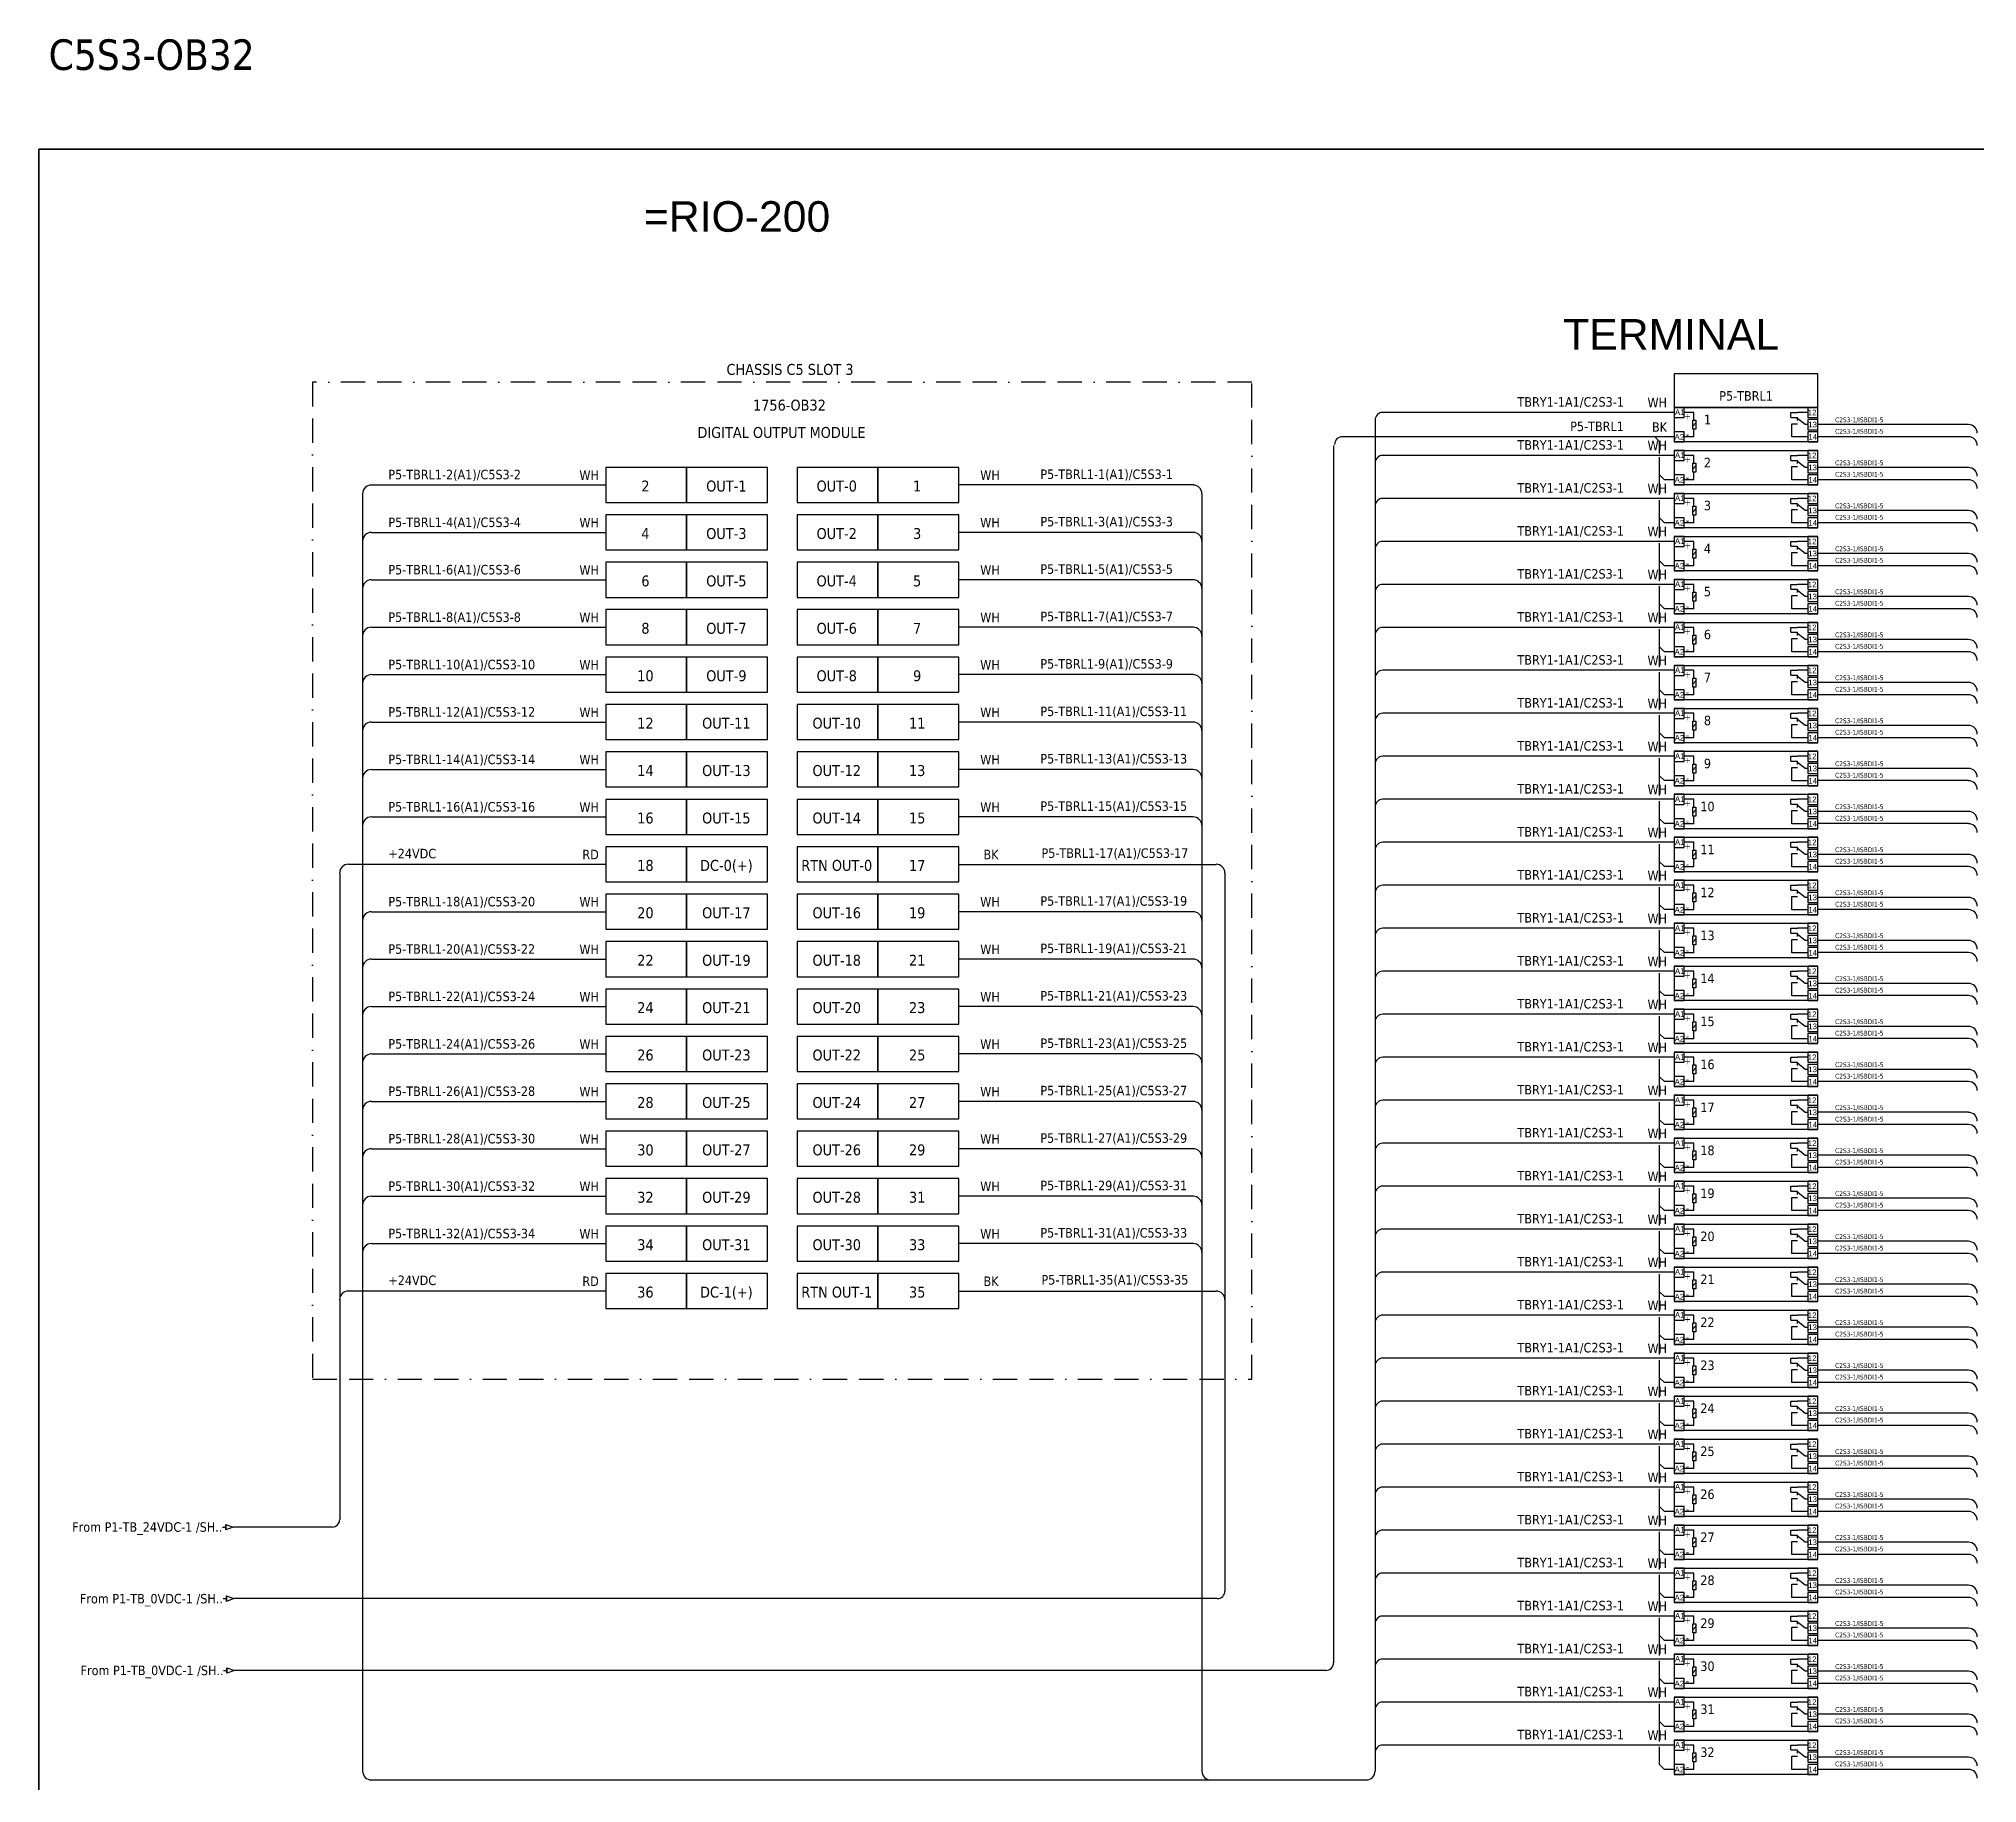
# Model space of a CAD drawing. Header units: millimetres. Extents: x 0 to 3893, y 0 to 2820.
# Drawn here: x 0 to 2029, y 994 to 2820 of the extents above; entities that cross this region are included whole.
import ezdxf
from ezdxf.enums import TextEntityAlignment as Align

# ---------------------------------------------------------------- set-up
doc = ezdxf.new("R2010")
doc.units = ezdxf.units.MM
doc.linetypes.add('BORDERX2', pattern=[88.9, 25.4, -12.7, 25.4, -12.7, 0, -12.7])
for name, color, linetype in [('HELPPOINT', 7, 'Continuous'), ('VECTORS', 7, 'Continuous'), ('x01001-FrameArea', 2, 'BORDERX2')]:
    doc.layers.add(name, color=color, linetype=linetype)
doc.layers.add('IE-EQUIP', color=253, linetype='Continuous', lineweight=25)
doc.layers.add('IE-WIRE', color=7, linetype='Continuous', lineweight=25)
doc.styles.get("Standard").update_dxf_attribs({"font": 'arial.ttf'})
doc.styles.add('Tahoma', font='')
doc.styles.get('Tahoma').set_extended_font_data('Tahoma')

# ---------------------------------------------------------------- blocks, each defined once
blk = doc.blocks.new('xRY-SPDT-1030')
at = {"color": 1, "ltscale": 25.4}
for p, q in [((0, 0), (0, -10.5)), ((10.4, 0), (0, 0)), ((0, 0), (150.3, 0)), ((0, 0), (0, -36)), ((10.4, -10.5), (10.4, 0)), ((140, 0), (140, -10.5)), ((150.3, 0), (140, 0)), ((150.3, -36), (150.3, 0)), ((150.3, -10.5), (150.3, 0)), ((150.3, -36), (150.3, 0)), ((0, -10.5), (10.4, -10.5)), ((20.7, -5.2), (10.4, -5.2)), ((22.8, -16.3), (19.4, -19.7)), ((20.7, -13.3), (20.7, -5.2)), ((122.2, -10.4), (122.2, -5.2)), ((122.2, -5.2), (128.9, -5.2)), ((122.2, -10.4), (128.9, -10.4)), ((123.2, -30.8), (123.2, -17)), ((123.2, -17), (128.9, -17)), ((140, -5.2), (128.9, -5.2)), ((128.9, -13.8), (128.9, -10.4)), ((136.9, -18), (128.9, -11.6)), ((140, -18), (136.9, -18)), ((140, -10.5), (150.3, -10.5)), ((140, -12.8), (140, -23.3)), ((150.3, -12.8), (140, -12.8)), ((150.3, -23.3), (150.3, -12.8)), ((0, -25.5), (0, -36)), ((10.4, -25.5), (0, -25.5)), ((0, -36), (10.4, -36)), ((150.3, -36), (0, -36)), ((10.4, -36), (10.4, -25.5)), ((20.7, -30.8), (10.4, -30.8)), ((20.7, -30.8), (20.7, -22.7)), ((140, -30.8), (123.2, -30.8)), ((140, -23.3), (150.3, -23.3)), ((140, -25.5), (140, -36)), ((150.3, -25.5), (140, -25.5)), ((140, -36), (150.3, -36)), ((150.3, -36), (150.3, -25.5))]:
    blk.add_line(p, q, dxfattribs=at)
blk.add_lwpolyline([(22.8, -22.7), (19.4, -22.7), (19.4, -13.3), (22.8, -13.3)], close=True, dxfattribs=at)
at = {"color": 1}
for s, p in [('A1', (5.8, -5)), ('12', (144.4, -5.3)), ('13', (144.8, -17.9)), ('A2', (5.4, -30.9)), ('14', (145, -30.8))]:
    blk.add_text(s, height=5.91, dxfattribs=at).set_placement(p, align=Align.MIDDLE_CENTER)
at = {"color": 1, "style": 'Tahoma'}
for s, p in [('+', (13.9, -9.3)), ('+', (13.9, -9.3)), ('-', (13.9, -28.2))]:
    blk.add_text(s, height=6.84, dxfattribs=at).set_placement(p, align=Align.MIDDLE_CENTER)
blk = doc.blocks.new('*U1510')
at = {"layer": 'x01001-FrameArea'}
blk.add_blockref('xRY-SPDT-1030', (-75.2, 18), dxfattribs=at)
blk = doc.blocks.new('*U1390')
at = {"layer": 'x01001-FrameArea', "color": 0, "linetype": 'ByBlock', "lineweight": -2, "transparency": 16777216}
for p in [(0, 0), (0, -45), (0, -90), (0, -135), (0, -180), (0, -225), (0, -270), (0, -315), (0, -360), (0, -405), (0, -450), (0, -495), (0, -540), (0, -585), (0, -630), (0, -675), (0, -720), (0, -765), (0, -810), (0, -855), (0, -900), (0, -945), (0, -990), (0, -1035), (0, -1080), (0, -1125), (0, -1170), (0, -1215), (0, -1260), (0, -1305), (0, -1350), (0, -1395)]:
    blk.add_blockref('*U1510', p, dxfattribs=at)
blk = doc.blocks.new('*U1520')
at = {"color": 4, "style": 'Tahoma'}
for s, height, p in [('TBRY1-1A1/C2S3-1', 9.949, (36.2, -4.1)), ('WH', 9.95, (81.3, -4.8))]:
    blk.add_text(s, height=height, dxfattribs=at).set_placement(p, align=Align.RIGHT)
blk = doc.blocks.new('*U1400')
at = {"layer": 'x01001-FrameArea', "color": 0, "linetype": 'ByBlock', "lineweight": -2, "transparency": 16777216}
for p in [(0, 0), (0, -45), (0, -90), (0, -135), (0, -180), (0, -225), (0, -270), (0, -315), (0, -360), (0, -405), (0, -450), (0, -495), (0, -540), (0, -585), (0, -630), (0, -675), (0, -720), (0, -765), (0, -810), (0, -855), (0, -900), (0, -945), (0, -990), (0, -1035), (0, -1080), (0, -1125), (0, -1170), (0, -1215), (0, -1260), (0, -1305), (0, -1350), (0, -1395)]:
    blk.add_blockref('*U1520', p, dxfattribs=at)
blk = doc.blocks.new('*U1530')
at = {"layer": 'IE-WIRE', "color": 4, "ltscale": 25.4}
for p, q in [((74.2, 7.2), (-83.4, 7.2)), ((74.2, -5.6), (-83.4, -5.6))]:
    blk.add_line(p, q, dxfattribs=at)
for centre in [(74.2, -2), (74.2, -14.8)]:
    blk.add_arc(centre, 9.17, 0, 90, dxfattribs=at)
at = {"color": 4, "style": 'Tahoma'}
for p in [(-65.4, 9.6), (-65.4, -2.4)]:
    blk.add_text('C2S3-1/ISBDI1-5', height=4.974, dxfattribs=at).set_placement(p)
blk = doc.blocks.new('*U1410')
at = {"layer": 'x01001-FrameArea', "color": 0, "linetype": 'ByBlock', "lineweight": -2, "transparency": 16777216}
for p in [(0, 0), (0, -45), (0, -90), (0, -135), (0, -180), (0, -225), (0, -270), (0, -315), (0, -360), (0, -405), (0, -450), (0, -495), (0, -540), (0, -585), (0, -630), (0, -675), (0, -720), (0, -765), (0, -810), (0, -855), (0, -900), (0, -945), (0, -990), (0, -1035), (0, -1080), (0, -1125), (0, -1170), (0, -1215), (0, -1260), (0, -1305), (0, -1350), (0, -1395)]:
    blk.add_blockref('*U1530', p, dxfattribs=at)
blk = doc.blocks.new('xTerminal_fr_to0')
at = {"layer": 'VECTORS', "color": 1, "true_color": 0xff0000}
for p, q in [((-11.3, 0), (-7.8, 0)), ((-7.8, 2.8), (0, 0)), ((-7.8, -2.8), (-7.8, 2.8)), ((-7.8, 2.8), (0, 0)), ((-7.8, 2.8), (-7.8, -2.8)), ((0, 0), (-7.8, -2.8)), ((0, 0), (-7.8, -2.8))]:
    blk.add_line(p, q, dxfattribs=at)

msp = doc.modelspace()

# ---------------------------------------------------------------- linework, layer by layer
for p, q in [((1691.3, 2403.2), (1696.3, 2398.2)), ((1696.3, 2385.7), (1696.3, 2398.2)), ((1696.3, 2342.5), (1696.3, 2381.7)), ((1701.3, 2358.2), (1696.3, 2363.2)), ((1711.7, 2358.2), (1701.3, 2358.2)), ((1696.3, 2297.5), (1696.3, 2336.7)), ((1701.3, 2313.2), (1696.3, 2318.2)), ((1711.7, 2313.2), (1701.3, 2313.2)), ((1696.3, 2252.5), (1696.3, 2291.7)), ((1701.3, 2268.2), (1696.3, 2273.2)), ((1711.7, 2268.2), (1701.3, 2268.2)), ((1696.3, 2207.5), (1696.3, 2246.7)), ((1701.3, 2223.2), (1696.3, 2228.2)), ((1711.7, 2223.2), (1701.3, 2223.2)), ((1696.3, 2162.5), (1696.3, 2201.7)), ((1701.3, 2178.2), (1696.3, 2183.2)), ((1711.7, 2178.2), (1701.3, 2178.2)), ((1696.3, 2117.5), (1696.3, 2156.7)), ((1701.3, 2133.2), (1696.3, 2138.2)), ((1711.7, 2133.2), (1701.3, 2133.2)), ((1696.3, 2072.5), (1696.3, 2111.7)), ((1701.3, 2088.2), (1696.3, 2093.2)), ((1711.7, 2088.2), (1701.3, 2088.2)), ((1696.3, 2027.5), (1696.3, 2066.7)), ((1701.3, 2043.2), (1696.3, 2048.2)), ((1711.7, 2043.2), (1701.3, 2043.2)), ((1696.3, 1982.5), (1696.3, 2021.7)), ((1701.3, 1998.2), (1696.3, 2003.2)), ((1711.7, 1998.2), (1701.3, 1998.2)), ((1696.3, 1937.5), (1696.3, 1976.7)), ((1701.3, 1953.2), (1696.3, 1958.2)), ((1711.7, 1953.2), (1701.3, 1953.2)), ((1696.3, 1892.5), (1696.3, 1931.7)), ((1701.3, 1908.2), (1696.3, 1913.2)), ((1711.7, 1908.2), (1701.3, 1908.2)), ((1696.3, 1847.5), (1696.3, 1886.7)), ((1701.3, 1863.2), (1696.3, 1868.2)), ((1711.7, 1863.2), (1701.3, 1863.2)), ((1696.3, 1802.5), (1696.3, 1841.7)), ((1701.3, 1818.2), (1696.3, 1823.2)), ((1711.7, 1818.2), (1701.3, 1818.2)), ((1696.3, 1757.5), (1696.3, 1796.7)), ((1701.3, 1773.2), (1696.3, 1778.2)), ((1711.7, 1773.2), (1701.3, 1773.2)), ((1696.3, 1712.5), (1696.3, 1751.7)), ((1701.3, 1728.2), (1696.3, 1733.2)), ((1711.7, 1728.2), (1701.3, 1728.2)), ((1696.3, 1667.5), (1696.3, 1706.7)), ((1701.3, 1683.2), (1696.3, 1688.2)), ((1711.7, 1683.2), (1701.3, 1683.2)), ((1696.3, 1622.5), (1696.3, 1661.7)), ((1701.3, 1638.2), (1696.3, 1643.2)), ((1711.7, 1638.2), (1701.3, 1638.2)), ((1696.3, 1577.5), (1696.3, 1616.7)), ((1701.3, 1593.2), (1696.3, 1598.2)), ((1711.7, 1593.2), (1701.3, 1593.2)), ((1696.3, 1532.5), (1696.3, 1571.7)), ((1701.3, 1548.2), (1696.3, 1553.2)), ((1711.7, 1548.2), (1701.3, 1548.2)), ((1696.3, 1487.5), (1696.3, 1526.7)), ((1701.3, 1503.2), (1696.3, 1508.2)), ((1711.7, 1503.2), (1701.3, 1503.2)), ((1696.3, 1442.5), (1696.3, 1481.7)), ((1701.3, 1458.2), (1696.3, 1463.2)), ((1711.7, 1458.2), (1701.3, 1458.2)), ((1696.3, 1397.5), (1696.3, 1436.7)), ((1701.3, 1413.2), (1696.3, 1418.2)), ((1711.7, 1413.2), (1701.3, 1413.2)), ((1696.3, 1352.5), (1696.3, 1391.7)), ((1701.3, 1368.2), (1696.3, 1373.2)), ((1711.7, 1368.2), (1701.3, 1368.2)), ((1696.3, 1307.5), (1696.3, 1346.7)), ((1701.3, 1323.2), (1696.3, 1328.2)), ((1711.7, 1323.2), (1701.3, 1323.2)), ((1696.3, 1262.5), (1696.3, 1301.7)), ((1701.3, 1278.2), (1696.3, 1283.2)), ((1711.7, 1278.2), (1701.3, 1278.2)), ((1696.3, 1217.5), (1696.3, 1256.7)), ((1701.3, 1233.2), (1696.3, 1238.2)), ((1711.7, 1233.2), (1701.3, 1233.2)), ((1696.3, 1172.5), (1696.3, 1211.7)), ((1701.3, 1188.2), (1696.3, 1193.2)), ((1711.7, 1188.2), (1701.3, 1188.2)), ((1696.3, 1127.5), (1696.3, 1166.7)), ((1701.3, 1143.2), (1696.3, 1148.2)), ((1711.7, 1143.2), (1701.3, 1143.2)), ((1696.3, 1082.5), (1696.3, 1121.7)), ((1701.3, 1098.2), (1696.3, 1103.2)), ((1711.7, 1098.2), (1701.3, 1098.2)), ((1696.3, 1037.5), (1696.3, 1076.7)), ((1701.3, 1053.2), (1696.3, 1058.2)), ((1711.7, 1053.2), (1701.3, 1053.2)), ((1696.3, 1013.2), (1696.3, 1031.7)), ((1701.3, 1008.2), (1696.3, 1013.2)), ((1711.7, 1008.2), (1701.3, 1008.2))]:
    msp.add_line(p, q)
at = {"color": 1, "ltscale": 25.4}
for p, q in [((593.4, 1955.6), (324, 1955.6)), ((314.9, 1946.5), (314.9, 1269.9))]:
    msp.add_line(p, q, dxfattribs=at)
at = {"color": 4, "ltscale": 25.4}
msp.add_lwpolyline([(1711.7, 2434), (1862, 2434), (1862, 2469.2), (1711.7, 2469.2)], close=True, dxfattribs=at)
at = {"color": 1, "ltscale": 25.4}
msp.add_arc((324, 1946.5), 9.14, 90, 180, dxfattribs=at)
at = {"layer": 'HELPPOINT', "color": 4, "lineweight": 35}
for p, q in [((0, 0), (0, 2704.2)), ((0, 2704.2), (3893.3, 2704.2)), ((0, 0), (0, 2704.2)), ((0, 2704.2), (3893.3, 2704.2))]:
    msp.add_line(p, q, dxfattribs=at)
at = {"layer": 'IE-EQUIP', "linetype": 'Continuous', "ltscale": 25.4}
for points in [[(593.4, 2334.4), (678, 2334.4), (678, 2371.1), (593.4, 2371.1)], [(678, 2334.4), (762.7, 2334.4), (762.7, 2371.1), (678, 2371.1)], [(793.6, 2334.4), (878.2, 2334.4), (878.2, 2371.1), (793.6, 2371.1)], [(878.2, 2334.4), (962.8, 2334.4), (962.8, 2371.1), (878.2, 2371.1)], [(593.4, 2284.7), (678, 2284.7), (678, 2321.4), (593.4, 2321.4)], [(678, 2284.7), (762.7, 2284.7), (762.7, 2321.4), (678, 2321.4)], [(793.6, 2284.7), (878.2, 2284.7), (878.2, 2321.4), (793.6, 2321.4)], [(878.2, 2284.7), (962.8, 2284.7), (962.8, 2321.4), (878.2, 2321.4)], [(593.4, 2235.1), (678, 2235.1), (678, 2271.8), (593.4, 2271.8)], [(678, 2235.1), (762.7, 2235.1), (762.7, 2271.8), (678, 2271.8)], [(793.6, 2235.1), (878.2, 2235.1), (878.2, 2271.8), (793.6, 2271.8)], [(878.2, 2235.1), (962.8, 2235.1), (962.8, 2271.8), (878.2, 2271.8)], [(593.4, 2185.5), (678, 2185.5), (678, 2222.2), (593.4, 2222.2)], [(678, 2185.5), (762.7, 2185.5), (762.7, 2222.2), (678, 2222.2)], [(793.6, 2185.5), (878.2, 2185.5), (878.2, 2222.2), (793.6, 2222.2)], [(878.2, 2185.5), (962.8, 2185.5), (962.8, 2222.2), (878.2, 2222.2)], [(593.4, 2135.8), (678, 2135.8), (678, 2172.5), (593.4, 2172.5)], [(678, 2135.8), (762.7, 2135.8), (762.7, 2172.5), (678, 2172.5)], [(793.6, 2135.8), (878.2, 2135.8), (878.2, 2172.5), (793.6, 2172.5)], [(878.2, 2135.8), (962.8, 2135.8), (962.8, 2172.5), (878.2, 2172.5)], [(593.4, 2086.2), (678, 2086.2), (678, 2122.9), (593.4, 2122.9)], [(678, 2086.2), (762.7, 2086.2), (762.7, 2122.9), (678, 2122.9)], [(793.6, 2086.2), (878.2, 2086.2), (878.2, 2122.9), (793.6, 2122.9)], [(878.2, 2086.2), (962.8, 2086.2), (962.8, 2122.9), (878.2, 2122.9)], [(593.4, 2036.6), (678, 2036.6), (678, 2073.3), (593.4, 2073.3)], [(678, 2036.6), (762.7, 2036.6), (762.7, 2073.3), (678, 2073.3)], [(793.6, 2036.6), (878.2, 2036.6), (878.2, 2073.3), (793.6, 2073.3)], [(878.2, 2036.6), (962.8, 2036.6), (962.8, 2073.3), (878.2, 2073.3)], [(593.4, 1986.9), (678, 1986.9), (678, 2023.6), (593.4, 2023.6)], [(678, 1986.9), (762.7, 1986.9), (762.7, 2023.6), (678, 2023.6)], [(793.6, 1986.9), (878.2, 1986.9), (878.2, 2023.6), (793.6, 2023.6)], [(878.2, 1986.9), (962.8, 1986.9), (962.8, 2023.6), (878.2, 2023.6)], [(593.4, 1937.3), (678, 1937.3), (678, 1974), (593.4, 1974)], [(678, 1937.3), (762.7, 1937.3), (762.7, 1974), (678, 1974)], [(793.6, 1937.3), (878.2, 1937.3), (878.2, 1974), (793.6, 1974)], [(878.2, 1937.3), (962.8, 1937.3), (962.8, 1974), (878.2, 1974)], [(593.4, 1887.7), (678, 1887.7), (678, 1924.4), (593.4, 1924.4)], [(678, 1887.7), (762.7, 1887.7), (762.7, 1924.4), (678, 1924.4)], [(793.6, 1887.7), (878.2, 1887.7), (878.2, 1924.4), (793.6, 1924.4)], [(878.2, 1887.7), (962.8, 1887.7), (962.8, 1924.4), (878.2, 1924.4)], [(593.4, 1838), (678, 1838), (678, 1874.7), (593.4, 1874.7)], [(678, 1838), (762.7, 1838), (762.7, 1874.7), (678, 1874.7)], [(793.6, 1838), (878.2, 1838), (878.2, 1874.7), (793.6, 1874.7)], [(878.2, 1838), (962.8, 1838), (962.8, 1874.7), (878.2, 1874.7)], [(593.4, 1788.4), (678, 1788.4), (678, 1825.1), (593.4, 1825.1)], [(678, 1788.4), (762.7, 1788.4), (762.7, 1825.1), (678, 1825.1)], [(793.6, 1788.4), (878.2, 1788.4), (878.2, 1825.1), (793.6, 1825.1)], [(878.2, 1788.4), (962.8, 1788.4), (962.8, 1825.1), (878.2, 1825.1)], [(593.4, 1738.8), (678, 1738.8), (678, 1775.5), (593.4, 1775.5)], [(678, 1738.8), (762.7, 1738.8), (762.7, 1775.5), (678, 1775.5)], [(793.6, 1738.8), (878.2, 1738.8), (878.2, 1775.5), (793.6, 1775.5)], [(878.2, 1738.8), (962.8, 1738.8), (962.8, 1775.5), (878.2, 1775.5)], [(593.4, 1689.1), (678, 1689.1), (678, 1725.8), (593.4, 1725.8)], [(678, 1689.1), (762.7, 1689.1), (762.7, 1725.8), (678, 1725.8)], [(793.6, 1689.1), (878.2, 1689.1), (878.2, 1725.8), (793.6, 1725.8)], [(878.2, 1689.1), (962.8, 1689.1), (962.8, 1725.8), (878.2, 1725.8)], [(593.4, 1639.5), (678, 1639.5), (678, 1676.2), (593.4, 1676.2)], [(678, 1639.5), (762.7, 1639.5), (762.7, 1676.2), (678, 1676.2)], [(793.6, 1639.5), (878.2, 1639.5), (878.2, 1676.2), (793.6, 1676.2)], [(878.2, 1639.5), (962.8, 1639.5), (962.8, 1676.2), (878.2, 1676.2)], [(593.4, 1589.9), (678, 1589.9), (678, 1626.6), (593.4, 1626.6)], [(678, 1589.9), (762.7, 1589.9), (762.7, 1626.6), (678, 1626.6)], [(793.6, 1589.9), (878.2, 1589.9), (878.2, 1626.6), (793.6, 1626.6)], [(878.2, 1589.9), (962.8, 1589.9), (962.8, 1626.6), (878.2, 1626.6)], [(593.4, 1540.2), (678, 1540.2), (678, 1576.9), (593.4, 1576.9)], [(678, 1540.2), (762.7, 1540.2), (762.7, 1576.9), (678, 1576.9)], [(793.6, 1540.2), (878.2, 1540.2), (878.2, 1576.9), (793.6, 1576.9)], [(878.2, 1540.2), (962.8, 1540.2), (962.8, 1576.9), (878.2, 1576.9)], [(593.4, 1490.6), (678, 1490.6), (678, 1527.3), (593.4, 1527.3)], [(678, 1490.6), (762.7, 1490.6), (762.7, 1527.3), (678, 1527.3)], [(793.6, 1490.6), (878.2, 1490.6), (878.2, 1527.3), (793.6, 1527.3)], [(878.2, 1490.6), (962.8, 1490.6), (962.8, 1527.3), (878.2, 1527.3)]]:
    msp.add_lwpolyline(points, close=True, dxfattribs=at)
at = {"layer": 'IE-WIRE', "color": 4, "ltscale": 25.4}
for p, q in [((1398.6, 2420.7), (1398.6, 1006.3)), ((1711.7, 2428.7), (1406.6, 2428.7)), ((1711.7, 2383.7), (1406.6, 2383.7)), ((338.9, 2343.5), (338.9, 1006.3)), ((348.1, 2352.7), (593.4, 2352.7)), ((1208.1, 2352.7), (962.8, 2352.7)), ((1217.3, 2343.5), (1217.3, 1006.3)), ((1711.7, 2338.7), (1406.6, 2338.7)), ((348.1, 2303.1), (593.4, 2303.1)), ((1208.1, 2303.1), (962.8, 2303.1)), ((1711.7, 2293.7), (1406.6, 2293.7)), ((348.1, 2253.4), (593.4, 2253.4)), ((1208.1, 2253.4), (962.8, 2253.4)), ((1711.7, 2248.7), (1406.6, 2248.7)), ((348.1, 2203.8), (593.4, 2203.8)), ((1208.1, 2203.8), (962.8, 2203.8)), ((1711.7, 2203.7), (1406.6, 2203.7)), ((348.1, 2154.2), (593.4, 2154.2)), ((1208.1, 2154.2), (962.8, 2154.2)), ((1711.7, 2158.7), (1406.6, 2158.7)), ((1711.7, 2113.7), (1406.6, 2113.7)), ((348.1, 2104.5), (593.4, 2104.5)), ((1208.1, 2104.5), (962.8, 2104.5)), ((348.1, 2054.9), (593.4, 2054.9)), ((1208.1, 2054.9), (962.8, 2054.9)), ((1711.7, 2068.7), (1406.6, 2068.7)), ((1711.7, 2023.7), (1406.6, 2023.7)), ((348.1, 2005.3), (593.4, 2005.3)), ((1208.1, 2005.3), (962.8, 2005.3)), ((1711.7, 1978.7), (1406.6, 1978.7)), ((1711.7, 1933.7), (1406.6, 1933.7)), ((348.1, 1906), (593.4, 1906)), ((1208.1, 1906), (962.8, 1906)), ((1711.7, 1888.7), (1406.6, 1888.7)), ((348.1, 1856.4), (593.4, 1856.4)), ((1208.1, 1856.4), (962.8, 1856.4)), ((1711.7, 1843.7), (1406.6, 1843.7)), ((348.1, 1806.7), (593.4, 1806.7)), ((1208.1, 1806.7), (962.8, 1806.7)), ((1711.7, 1798.7), (1406.6, 1798.7)), ((348.1, 1757.1), (593.4, 1757.1)), ((1208.1, 1757.1), (962.8, 1757.1)), ((1711.7, 1753.7), (1406.6, 1753.7)), ((348.1, 1707.5), (593.4, 1707.5)), ((1208.1, 1707.5), (962.8, 1707.5)), ((1711.7, 1708.7), (1406.6, 1708.7)), ((1711.7, 1663.7), (1406.6, 1663.7)), ((348.1, 1657.8), (593.4, 1657.8)), ((1208.1, 1657.8), (962.8, 1657.8)), ((348.1, 1608.2), (593.4, 1608.2)), ((1208.1, 1608.2), (962.8, 1608.2)), ((1711.7, 1618.7), (1406.6, 1618.7)), ((1711.7, 1573.7), (1406.6, 1573.7)), ((348.1, 1558.6), (593.4, 1558.6)), ((1208.1, 1558.6), (962.8, 1558.6)), ((1711.7, 1528.7), (1406.6, 1528.7)), ((1711.7, 1483.7), (1406.6, 1483.7)), ((1711.7, 1438.7), (1406.6, 1438.7)), ((1711.7, 1393.7), (1406.6, 1393.7)), ((1711.7, 1348.7), (1406.6, 1348.7)), ((1711.7, 1303.7), (1406.6, 1303.7)), ((1711.7, 1258.7), (1406.6, 1258.7)), ((1711.7, 1213.7), (1406.6, 1213.7)), ((1711.7, 1168.7), (1406.6, 1168.7)), ((1711.7, 1123.7), (1406.6, 1123.7)), ((1711.7, 1078.7), (1406.6, 1078.7)), ((1711.7, 1033.7), (1406.6, 1033.7))]:
    msp.add_line(p, q, dxfattribs=at)
at = {"layer": 'IE-WIRE', "color": 7, "ltscale": 25.4}
for p, q in [((1355.1, 2394), (1355.1, 1119.8)), ((962.8, 1955.6), (1232.2, 1955.6)), ((1241.4, 1946.5), (1241.4, 1194.9)), ((962.8, 1508.9), (1232.2, 1508.9)), ((1233.4, 1186.9), (204.1, 1186.9)), ((1347.1, 1111.8), (204.7, 1111.8))]:
    msp.add_line(p, q, dxfattribs=at)
at = {"layer": 'IE-WIRE', "ltscale": 25.4}
msp.add_line((1711.7, 2403.2), (1364.2, 2403.2), dxfattribs=at)
at = {"layer": 'IE-WIRE', "color": 1, "ltscale": 25.4}
for p, q in [((593.4, 1508.9), (324, 1508.9)), ((306.9, 1261.9), (203.4, 1261.9))]:
    msp.add_line(p, q, dxfattribs=at)
at = {"layer": 'IE-WIRE', "color": 4}
msp.add_line((348.1, 997.1), (1389.4, 997.1), dxfattribs=at)
at = {"layer": 'IE-WIRE', "color": 4, "ltscale": 25.4}
for centre, radius, start, end in [((1406.6, 2420.7), 8, 90, 180), ((1406.6, 2375.7), 8, 90, 180), ((348.1, 2343.5), 9.17, 90, 180), ((1208.1, 2343.5), 9.17, 0, 90), ((1406.6, 2330.7), 8, 90, 180), ((348.1, 2293.9), 9.17, 90, 180), ((1208.1, 2293.9), 9.17, 0, 90), ((1406.6, 2285.7), 8, 90, 180), ((348.1, 2244.3), 9.17, 90, 180), ((1208.1, 2244.3), 9.17, 0, 90), ((1406.6, 2240.7), 8, 90, 180), ((348.1, 2194.6), 9.17, 90, 180), ((1208.1, 2194.6), 9.17, 0, 90), ((1406.6, 2195.7), 8, 90, 180), ((348.1, 2145), 9.17, 90, 180), ((1208.1, 2145), 9.17, 0, 90), ((1406.6, 2150.7), 8, 90, 180), ((1406.6, 2105.7), 8, 90, 180), ((348.1, 2095.4), 9.17, 90, 180), ((1208.1, 2095.4), 9.17, 0, 90), ((348.1, 2045.7), 9.17, 90, 180), ((1208.1, 2045.7), 9.17, 0, 90), ((1406.6, 2060.7), 8, 90, 180), ((1406.6, 2015.7), 8, 90, 180), ((348.1, 1996.1), 9.17, 90, 180), ((1208.1, 1996.1), 9.17, 0, 90), ((1406.6, 1970.7), 8, 90, 180), ((1406.6, 1925.7), 8, 90, 180), ((348.1, 1896.8), 9.17, 90, 180), ((1208.1, 1896.8), 9.17, 0, 90), ((1406.6, 1880.7), 8, 90, 180), ((348.1, 1847.2), 9.17, 90, 180), ((1208.1, 1847.2), 9.17, 0, 90), ((1406.6, 1835.7), 8, 90, 180), ((348.1, 1797.6), 9.17, 90, 180), ((1208.1, 1797.6), 9.17, 0, 90), ((1406.6, 1790.7), 8, 90, 180), ((348.1, 1747.9), 9.17, 90, 180), ((1208.1, 1747.9), 9.17, 0, 90), ((1406.6, 1745.7), 8, 90, 180), ((348.1, 1698.3), 9.17, 90, 180), ((1208.1, 1698.3), 9.17, 0, 90), ((1406.6, 1700.7), 8, 90, 180), ((1406.6, 1655.7), 8, 90, 180), ((348.1, 1648.7), 9.17, 90, 180), ((1208.1, 1648.7), 9.17, 0, 90), ((348.1, 1599), 9.17, 90, 180), ((1208.1, 1599), 9.17, 0, 90), ((1406.6, 1610.7), 8, 90, 180), ((1406.6, 1565.7), 8, 90, 180), ((348.1, 1549.4), 9.17, 90, 180), ((1208.1, 1549.4), 9.17, 0, 90), ((1406.6, 1520.7), 8, 90, 180), ((1406.6, 1475.7), 8, 90, 180), ((1406.6, 1430.7), 8, 90, 180), ((1406.6, 1385.7), 8, 90, 180), ((1406.6, 1340.7), 8, 90, 180), ((1406.6, 1295.7), 8, 90, 180), ((1406.6, 1250.7), 8, 90, 180), ((1406.6, 1205.7), 8, 90, 180), ((1406.6, 1160.7), 8, 90, 180), ((1406.6, 1115.7), 8, 90, 180), ((1406.6, 1070.7), 8, 90, 180), ((1406.6, 1025.7), 8, 90, 180)]:
    msp.add_arc(centre, radius, start, end, dxfattribs=at)
at = {"layer": 'IE-WIRE', "ltscale": 25.4}
msp.add_arc((1364.2, 2395.2), 8, 90, 180, dxfattribs=at)
at = {"layer": 'IE-WIRE', "color": 7, "ltscale": 25.4}
for centre, radius, start, end in [((1232.2, 1946.5), 9.14, 0, 90), ((1232.2, 1499.8), 9.14, 0, 90), ((1233.4, 1194.9), 8, 270, 0), ((1347.1, 1119.8), 8, 270, 0)]:
    msp.add_arc(centre, radius, start, end, dxfattribs=at)
at = {"layer": 'IE-WIRE', "color": 1, "ltscale": 25.4}
for centre, radius, start, end in [((324, 1499.8), 9.14, 90, 180), ((306.9, 1269.9), 8, 270, 0)]:
    msp.add_arc(centre, radius, start, end, dxfattribs=at)
at = {"layer": 'IE-WIRE', "color": 4}
for centre, start, end in [((348.1, 1006.3), 180, 270), ((1226.4, 1006.3), 180, 270), ((1389.4, 1006.3), 270, 0)]:
    msp.add_arc(centre, 9.14, start, end, dxfattribs=at)
at = {"layer": 'x01001-FrameArea'}
msp.add_lwpolyline([(286.6, 1416.6), (1269.6, 1416.6), (1269.6, 2460.4), (286.6, 2460.4)], close=True, dxfattribs=at)

# ---------------------------------------------------------------- block references
for p in [(203.4, 1261.9), (204.1, 1186.9), (204.7, 1111.8)]:
    msp.add_blockref('xTerminal_fr_to0', p)
for name, p in [('*U1400', (1622.8, 2438.8)), ('*U1390', (1786.8, 2415.9)), ('*U1410', (1945.4, 2408.8))]:
    msp.add_blockref(name, p, dxfattribs=at)

# ---------------------------------------------------------------- texts
at = {"color": 2, "style": 'Tahoma'}
msp.add_text('C5S3-OB32', height=32, dxfattribs=at).set_placement((10.3, 2787.2))
at = {"color": 2}
for s, p in [('=RIO-200', (633.3, 2617.8)), ('TERMINAL', (1595.4, 2494.4))]:
    msp.add_text(s, height=32, dxfattribs=at).set_placement(p)
at = {"color": 2, "style": 'Tahoma'}
for s, height, p in [('CHASSIS C5 SLOT 3', 11.441, (786.2, 2473.7)), ('1756-OB32', 11.44, (785.6, 2436.3)), ('DIGITAL OUTPUT MODULE', 11.441, (777.3, 2407.7)), ('2', 11.4, (634.9, 2351.6)), ('OUT-1', 11.44, (719.6, 2351.6)), ('OUT-0', 11.44, (835.1, 2351.6)), ('1', 11.4, (919.3, 2351.6)), ('4', 11.4, (634.9, 2301.9)), ('OUT-3', 11.44, (719.6, 2301.9)), ('OUT-2', 11.44, (835.1, 2301.9)), ('3', 11.4, (919.3, 2301.9)), ('6', 11.4, (634.9, 2252.3)), ('OUT-5', 11.44, (719.6, 2252.3)), ('OUT-4', 11.44, (835.1, 2252.3)), ('5', 11.4, (919.3, 2252.3)), ('8', 11.4, (634.9, 2202.7)), ('OUT-7', 11.44, (719.6, 2202.7)), ('OUT-6', 11.44, (835.1, 2202.7)), ('7', 11.4, (919.3, 2202.7)), ('10', 11.44, (634.9, 2153)), ('OUT-9', 11.44, (719.6, 2153)), ('OUT-8', 11.44, (835.1, 2153)), ('9', 11.4, (919.3, 2153)), ('12', 11.44, (634.9, 2103.4)), ('OUT-11', 11.44, (719.6, 2103.4)), ('OUT-10', 11.44, (835.1, 2103.4)), ('11', 11.44, (919.3, 2103.4)), ('14', 11.44, (634.9, 2053.8)), ('OUT-13', 11.44, (719.6, 2053.8)), ('OUT-12', 11.44, (835.1, 2053.8)), ('13', 11.44, (919.3, 2053.8)), ('16', 11.44, (634.9, 2004.1)), ('OUT-15', 11.44, (719.6, 2004.1)), ('OUT-14', 11.44, (835.1, 2004.1)), ('15', 11.44, (919.3, 2004.1)), ('18', 11.44, (634.9, 1954.5)), ('DC-0(+)', 11.44, (719.6, 1954.5)), ('RTN OUT-0', 11.44, (835.1, 1954.5)), ('17', 11.44, (919.3, 1954.5)), ('20', 11.44, (634.9, 1904.9)), ('OUT-17', 11.44, (719.6, 1904.9)), ('OUT-16', 11.44, (835.1, 1904.9)), ('19', 11.44, (919.3, 1904.9)), ('22', 11.44, (634.9, 1855.2)), ('OUT-19', 11.44, (719.6, 1855.2)), ('OUT-18', 11.44, (835.1, 1855.2)), ('21', 11.44, (919.3, 1855.2)), ('24', 11.44, (634.9, 1805.6)), ('OUT-21', 11.44, (719.6, 1805.6)), ('OUT-20', 11.44, (835.1, 1805.6)), ('23', 11.44, (919.3, 1805.6)), ('26', 11.44, (634.9, 1756)), ('OUT-23', 11.44, (719.6, 1756)), ('OUT-22', 11.44, (835.1, 1756)), ('25', 11.44, (919.3, 1756)), ('28', 11.44, (634.9, 1706.3)), ('OUT-25', 11.44, (719.6, 1706.3)), ('OUT-24', 11.44, (835.1, 1706.3)), ('27', 11.44, (919.3, 1706.3)), ('30', 11.44, (634.9, 1656.7)), ('OUT-27', 11.44, (719.6, 1656.7)), ('OUT-26', 11.44, (835.1, 1656.7)), ('29', 11.44, (919.3, 1656.7)), ('32', 11.44, (634.9, 1607.1)), ('OUT-29', 11.44, (719.6, 1607.1)), ('OUT-28', 11.44, (835.1, 1607.1)), ('31', 11.44, (919.3, 1607.1)), ('34', 11.44, (634.9, 1557.4)), ('OUT-31', 11.44, (719.6, 1557.4)), ('OUT-30', 11.44, (835.1, 1557.4)), ('33', 11.44, (919.3, 1557.4)), ('36', 11.44, (634.9, 1507.8)), ('DC-1(+)', 11.44, (719.6, 1507.8)), ('RTN OUT-1', 11.44, (835.1, 1507.8)), ('35', 11.44, (919.3, 1507.8))]:
    msp.add_text(s, height=height, dxfattribs=at).set_placement(p, align=Align.MIDDLE_CENTER)
at = {"color": 4, "style": 'Tahoma'}
for s, p in [('P5-TBRL1', (1786.8, 2446)), ('1', (1746.4, 2421.2)), ('2', (1746.4, 2376.2)), ('3', (1746.4, 2331.2)), ('4', (1746.4, 2286.2)), ('5', (1746.4, 2241.2)), ('6', (1746.4, 2196.2)), ('7', (1746.4, 2151.2)), ('8', (1746.4, 2106.2)), ('9', (1746.4, 2061.2)), ('10', (1746.4, 2016.2)), ('11', (1746.4, 1971.2)), ('12', (1746.4, 1926.2)), ('13', (1746.4, 1881.2)), ('14', (1746.4, 1836.2)), ('15', (1746.4, 1791.2)), ('16', (1746.4, 1746.2)), ('17', (1746.4, 1701.2)), ('18', (1746.4, 1656.2)), ('19', (1746.4, 1611.2)), ('20', (1746.4, 1566.2)), ('21', (1746.4, 1521.2)), ('22', (1746.4, 1476.2)), ('23', (1746.4, 1431.2)), ('24', (1746.4, 1386.2)), ('25', (1746.4, 1341.2)), ('26', (1746.4, 1296.2)), ('27', (1746.4, 1251.2)), ('28', (1746.4, 1206.2)), ('29', (1746.4, 1161.2)), ('30', (1746.4, 1116.2)), ('31', (1746.4, 1071.2)), ('32', (1746.4, 1026.2))]:
    msp.add_text(s, height=9.95, dxfattribs=at).set_placement(p, align=Align.MIDDLE_CENTER)
at = {"style": 'Tahoma'}
for s, p in [('P5-TBRL1', (1658.9, 2409.1)), ('BK', (1704.1, 2408.4))]:
    msp.add_text(s, height=9.95, dxfattribs=at).set_placement(p, align=Align.RIGHT)
at = {"color": 4, "style": 'Tahoma'}
for s, height, p in [('P5-TBRL1-2(A1)/C5S3-2', 9.949, (365.8, 2358.7)), ('WH', 9.95, (565.8, 2358)), ('WH', 9.95, (985.3, 2358)), ('P5-TBRL1-1(A1)/C5S3-1', 9.949, (1048.2, 2359)), ('P5-TBRL1-4(A1)/C5S3-4', 9.949, (365.8, 2308.7)), ('WH', 9.95, (565.8, 2308.3)), ('WH', 9.95, (985.3, 2308.3)), ('P5-TBRL1-3(A1)/C5S3-3', 9.949, (1048.2, 2309.4)), ('P5-TBRL1-6(A1)/C5S3-6', 9.949, (365.8, 2259.1)), ('WH', 9.95, (565.8, 2258.7)), ('WH', 9.95, (985.3, 2258.7)), ('P5-TBRL1-5(A1)/C5S3-5', 9.949, (1048.2, 2259.7)), ('P5-TBRL1-8(A1)/C5S3-8', 9.949, (365.8, 2209.4)), ('WH', 9.95, (565.8, 2209.1)), ('WH', 9.95, (985.3, 2209.1)), ('P5-TBRL1-7(A1)/C5S3-7', 9.949, (1048.2, 2210.1)), ('P5-TBRL1-9(A1)/C5S3-9', 9.949, (1048.2, 2160.5)), ('P5-TBRL1-10(A1)/C5S3-10', 9.949, (365.8, 2159.8)), ('WH', 9.95, (565.8, 2159.4)), ('WH', 9.95, (985.3, 2159.4)), ('P5-TBRL1-12(A1)/C5S3-12', 9.949, (365.8, 2110.2)), ('WH', 9.95, (565.8, 2109.8)), ('WH', 9.95, (985.3, 2109.8)), ('P5-TBRL1-11(A1)/C5S3-11', 9.949, (1048.2, 2110.8)), ('P5-TBRL1-14(A1)/C5S3-14', 9.949, (365.8, 2060.5)), ('WH', 9.95, (565.8, 2060.2)), ('WH', 9.95, (985.3, 2060.2)), ('P5-TBRL1-13(A1)/C5S3-13', 9.949, (1048.2, 2061.2)), ('P5-TBRL1-16(A1)/C5S3-16', 9.949, (365.8, 2010.9)), ('WH', 9.95, (565.8, 2010.5)), ('WH', 9.95, (985.3, 2010.5)), ('P5-TBRL1-15(A1)/C5S3-15', 9.949, (1048.2, 2011.6)), ('P5-TBRL1-18(A1)/C5S3-20', 9.949, (365.8, 1911.6)), ('WH', 9.95, (565.8, 1911.3)), ('WH', 9.95, (985.3, 1911.3)), ('P5-TBRL1-17(A1)/C5S3-19', 9.949, (1048.2, 1912.3)), ('P5-TBRL1-20(A1)/C5S3-22', 9.949, (365.8, 1862)), ('WH', 9.95, (565.8, 1861.6)), ('WH', 9.95, (985.3, 1861.6)), ('P5-TBRL1-19(A1)/C5S3-21', 9.949, (1048.2, 1862.7)), ('P5-TBRL1-22(A1)/C5S3-24', 9.949, (365.8, 1812.4)), ('WH', 9.95, (565.8, 1812)), ('WH', 9.95, (985.3, 1812)), ('P5-TBRL1-21(A1)/C5S3-23', 9.949, (1048.2, 1813)), ('P5-TBRL1-24(A1)/C5S3-26', 9.949, (365.8, 1762.7)), ('WH', 9.95, (565.8, 1762.4)), ('WH', 9.95, (985.3, 1762.4)), ('P5-TBRL1-23(A1)/C5S3-25', 9.949, (1048.2, 1763.4)), ('P5-TBRL1-26(A1)/C5S3-28', 9.949, (365.8, 1713.1)), ('WH', 9.95, (565.8, 1712.7)), ('WH', 9.95, (985.3, 1712.7)), ('P5-TBRL1-25(A1)/C5S3-27', 9.949, (1048.2, 1713.8)), ('P5-TBRL1-28(A1)/C5S3-30', 9.949, (365.8, 1663.5)), ('WH', 9.95, (565.8, 1663.1)), ('WH', 9.95, (985.3, 1663.1)), ('P5-TBRL1-27(A1)/C5S3-29', 9.949, (1048.2, 1664.1)), ('P5-TBRL1-30(A1)/C5S3-32', 9.949, (365.8, 1613.8)), ('WH', 9.95, (565.8, 1613.5)), ('WH', 9.95, (985.3, 1613.5)), ('P5-TBRL1-29(A1)/C5S3-31', 9.949, (1048.2, 1614.5)), ('P5-TBRL1-32(A1)/C5S3-34', 9.949, (365.8, 1564.2)), ('WH', 9.95, (565.8, 1563.8)), ('WH', 9.95, (985.3, 1563.8)), ('P5-TBRL1-31(A1)/C5S3-33', 9.949, (1048.2, 1564.9))]:
    msp.add_text(s, height=height, dxfattribs=at).set_placement(p)
at = {"color": 1, "style": 'Tahoma'}
for s, p in [('+24VDC', (365.8, 1961.9)), ('RD', (568.9, 1960.9)), ('+24VDC', (365.8, 1515.2)), ('RD', (568.9, 1514.2))]:
    msp.add_text(s, height=9.95, dxfattribs=at).set_placement(p)
at = {"color": 7, "style": 'Tahoma'}
for s, height, p in [('BK', 9.95, (988.7, 1960.9)), ('P5-TBRL1-17(A1)/C5S3-17', 9.949, (1049.4, 1962.4)), ('BK', 9.95, (988.7, 1514.2)), ('P5-TBRL1-35(A1)/C5S3-35', 9.949, (1049.4, 1515.7))]:
    msp.add_text(s, height=height, dxfattribs=at).set_placement(p)
at = {"color": 1, "style": 'Tahoma'}
msp.add_text('From P1-TB_24VDC-1 /SH..', height=9.949, dxfattribs=at).set_placement((192.1, 1261.9), align=Align.MIDDLE_RIGHT)
at = {"color": 7, "style": 'Tahoma'}
for p in [(192.7, 1186.9), (193.4, 1111.8)]:
    msp.add_text('From P1-TB_0VDC-1 /SH..', height=9.949, dxfattribs=at).set_placement(p, align=Align.MIDDLE_RIGHT)

doc.saveas('drawing.dxf')
